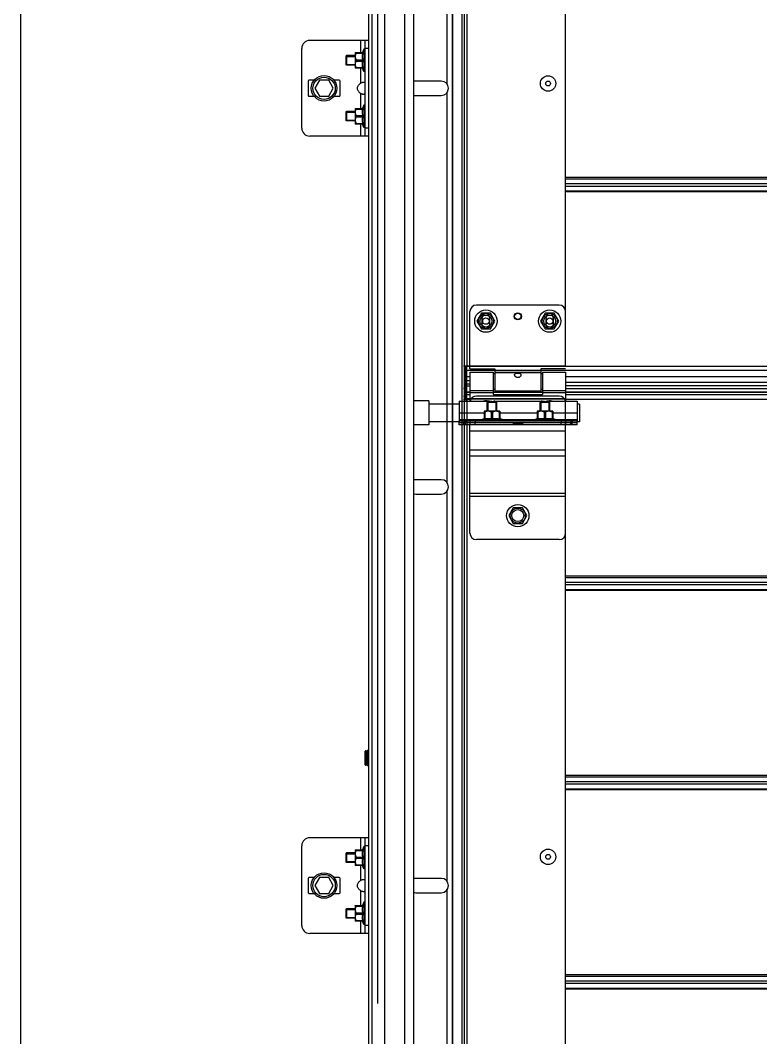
# Model space of a CAD drawing. Header units: millimetres. Extents: x 21899 to 38731, y -5425 to 3612.
# Drawn here: x 21917 to 22381, y 1123 to 1761 of the extents above; entities that cross this region are included whole.
import ezdxf

# ---------------------------------------------------------------- set-up
doc = ezdxf.new("R2010")
doc.units = ezdxf.units.MM

msp = doc.modelspace()

# ---------------------------------------------------------------- linework, layer by layer
at = {"color": 7, "linetype": 'Continuous'}
for p, q in [((21917.11, 3322), (21917.11, 1144.53)), ((22163.61, 3064.5), (22163.61, 1144.53)), ((22137.61, 3009.54), (22137.61, 1144.53)), ((22135.61, 1144.53), (22135.61, 2404.11)), ((22135.61, 1748.59), (22098.61, 1748.59)), ((22133.11, 1748.59), (22133.11, 1688.59)), ((22093.61, 1693.59), (22093.61, 1743.59)), ((22132.61, 1743.09), (22131.69, 1740.99)), ((22132.61, 1743.09), (22132.61, 1729.09)), ((22133.11, 1743.09), (22132.61, 1743.09)), ((22121.61, 1739.09), (22121.26, 1738.73)), ((22121.26, 1738.73), (22121.26, 1733.44)), ((22121.61, 1739.09), (22121.61, 1733.09)), ((22127.11, 1739.09), (22121.61, 1739.09)), ((22127.11, 1740.97), (22127.15, 1741)), ((22127.11, 1740.97), (22127.11, 1731.21)), ((22127.14, 1740.99), (22131.93, 1740.99)), ((22127.68, 1740.99), (22127.68, 1740.59)), ((22127.68, 1740.59), (22131.93, 1740.59)), ((22127.68, 1736.49), (22127.68, 1735.68)), ((22127.68, 1736.49), (22131.93, 1736.49)), ((22127.68, 1735.68), (22131.93, 1735.68)), ((22131.93, 1740.99), (22131.93, 1740.59)), ((22131.93, 1736.49), (22131.93, 1735.68)), ((22121.61, 1733.09), (22121.26, 1733.44)), ((22127.11, 1733.09), (22121.61, 1733.09)), ((22127.11, 1731.21), (22127.15, 1731.17)), ((22131.93, 1731.18), (22127.14, 1731.18)), ((22127.68, 1731.18), (22127.68, 1731.58)), ((22127.68, 1731.58), (22131.93, 1731.58)), ((22132.61, 1729.09), (22131.69, 1731.18)), ((22131.93, 1731.58), (22131.93, 1731.18)), ((22133.11, 1729.09), (22132.61, 1729.09)), ((22097.61, 1723.09), (22097.61, 1714.09)), ((22101.36, 1723.59), (22098.11, 1723.59)), ((22104.72, 1723.59), (22101.84, 1718.59)), ((22110.5, 1723.59), (22104.72, 1723.59)), ((22113.38, 1718.59), (22110.5, 1723.59)), ((22117.11, 1723.59), (22113.85, 1723.59)), ((22117.61, 1714.09), (22117.61, 1723.09)), ((22181.11, 1723.09), (22165.11, 1723.09)), ((22101.84, 1718.59), (22104.72, 1713.59)), ((22110.5, 1713.59), (22113.38, 1718.59)), ((22098.11, 1713.59), (22101.36, 1713.59)), ((22104.72, 1713.59), (22110.5, 1713.59)), ((22113.85, 1713.59), (22117.11, 1713.59)), ((22165.11, 1714.09), (22181.11, 1714.09)), ((22121.61, 1704.09), (22121.26, 1703.73)), ((22121.26, 1703.73), (22121.26, 1698.44)), ((22121.61, 1704.09), (22121.61, 1698.09)), ((22127.11, 1704.09), (22121.61, 1704.09)), ((22127.11, 1705.97), (22127.15, 1706)), ((22127.11, 1705.97), (22127.11, 1696.21)), ((22127.14, 1705.99), (22131.93, 1705.99)), ((22127.68, 1705.99), (22127.68, 1705.59)), ((22127.68, 1705.59), (22131.93, 1705.59)), ((22132.61, 1708.09), (22131.69, 1705.99)), ((22131.93, 1705.99), (22131.93, 1705.59)), ((22132.61, 1708.09), (22132.61, 1694.09)), ((22133.11, 1708.09), (22132.61, 1708.09)), ((22121.61, 1698.09), (22121.26, 1698.44)), ((22127.11, 1698.09), (22121.61, 1698.09)), ((22127.68, 1701.49), (22127.68, 1700.68)), ((22127.68, 1701.49), (22131.93, 1701.49)), ((22127.68, 1700.68), (22131.93, 1700.68)), ((22131.93, 1701.49), (22131.93, 1700.68)), ((22127.11, 1696.21), (22127.15, 1696.17)), ((22131.93, 1696.18), (22127.14, 1696.18)), ((22127.68, 1696.18), (22127.68, 1696.58)), ((22127.68, 1696.58), (22131.93, 1696.58)), ((22132.61, 1694.09), (22131.69, 1696.18)), ((22131.93, 1696.58), (22131.93, 1696.18)), ((22133.11, 1694.09), (22132.61, 1694.09)), ((22135.61, 1688.59), (22098.61, 1688.59)), ((22255.11, 1582.59), (22203.11, 1582.59)), ((22199.11, 1542.59), (22199.11, 1578.59)), ((22206.26, 1577.52), (22203.41, 1572.59)), ((22211.96, 1577.52), (22206.26, 1577.52)), ((22214.81, 1572.59), (22211.96, 1577.52)), ((22246.26, 1577.52), (22243.41, 1572.59)), ((22251.96, 1577.52), (22246.26, 1577.52)), ((22254.81, 1572.59), (22251.96, 1577.52)), ((22203.41, 1572.59), (22206.26, 1567.65)), ((22211.96, 1567.65), (22214.81, 1572.59)), ((22243.41, 1572.59), (22246.26, 1567.65)), ((22251.96, 1567.65), (22254.81, 1572.59)), ((22206.26, 1567.65), (22211.96, 1567.65)), ((22246.26, 1567.65), (22251.96, 1567.65)), ((22195.11, 1544.59), (22199.11, 1544.59)), ((22196.61, 1523.95), (22196.61, 1544.59)), ((22196.61, 1544.59), (22196.61, 1523.95)), ((22197.11, 1523.82), (22197.11, 1544.59)), ((22197.11, 1523.82), (22197.11, 1544.59)), ((22197.11, 1523.59), (22197.11, 1544.59)), ((22199.11, 1537.64), (22197.11, 1537.64)), ((22199.11, 1542.59), (22214.61, 1542.59)), ((22199.11, 1540.59), (22199.11, 1522.39)), ((22199.11, 1540.59), (22213.61, 1540.59)), ((22213.61, 1540.59), (22213.61, 1526.59)), ((22214.61, 1539.59), (22213.61, 1539.59)), ((22214.61, 1542.59), (22214.61, 1528.59)), ((22243.61, 1542.59), (22243.61, 1528.59)), ((22259.11, 1542.59), (22243.61, 1542.59)), ((22244.61, 1539.59), (22243.61, 1539.59)), ((22244.61, 1540.59), (22244.61, 1526.59)), ((22244.61, 1540.59), (22259.11, 1540.59)), ((22259.11, 1540.59), (22259.11, 1522.39)), ((22336.81, 1537.64), (22259.11, 1537.64)), ((23181.61, 1537.64), (22336.81, 1537.64)), ((22199.11, 1533.09), (22197.11, 1533.09)), ((22336.81, 1532.09), (22259.11, 1532.09)), ((23181.61, 1532.09), (22336.81, 1532.09)), ((22195.11, 1530.59), (22196.11, 1530.59)), ((22195.11, 1525.59), (22196.11, 1525.59)), ((22196.61, 1530.59), (22195.61, 1530.59)), ((22196.61, 1530.59), (22195.61, 1530.59)), ((22199.11, 1528.01), (22197.11, 1528.01)), ((22214.61, 1529.59), (22213.61, 1529.59)), ((22244.61, 1528.01), (22213.61, 1528.01)), ((22213.61, 1526.59), (22244.61, 1526.59)), ((22243.61, 1528.59), (22214.61, 1528.59)), ((22244.61, 1529.59), (22243.61, 1529.59)), ((22336.81, 1528.01), (22259.11, 1528.01)), ((23181.61, 1528.01), (22336.81, 1528.01)), ((22173.31, 1522.49), (22163.61, 1522.49)), ((22173.31, 1522.49), (22173.31, 1507.49)), ((22192.31, 1520.49), (22173.31, 1520.49)), ((22195.11, 1523.59), (22199.11, 1523.59)), ((22259.11, 1523.82), (22197.11, 1523.82)), ((22259.11, 1523.82), (22197.11, 1523.82)), ((22209.91, 1521.59), (22210.26, 1521.94)), ((22209.91, 1516.09), (22209.91, 1521.59)), ((22215.91, 1521.59), (22209.91, 1521.59)), ((22215.56, 1521.94), (22210.26, 1521.94)), ((22215.91, 1521.59), (22215.56, 1521.94)), ((22215.91, 1516.09), (22215.91, 1521.59)), ((22243.11, 1521.59), (22243.46, 1521.94)), ((22243.11, 1516.09), (22243.11, 1521.59)), ((22249.11, 1521.59), (22243.11, 1521.59)), ((22248.76, 1521.94), (22243.46, 1521.94)), ((22249.11, 1521.59), (22248.76, 1521.94)), ((22249.11, 1516.09), (22249.11, 1521.59)), ((22259.11, 1523.82), (22259.11, 1523.59)), ((22259.11, 1523.82), (22259.11, 1523.59)), ((22267.81, 1520.49), (22266.31, 1520.49)), ((22267.81, 1520.48), (22267.81, 1509.49)), ((22208.03, 1516.09), (22207.99, 1516.05)), ((22208, 1516.06), (22208, 1511.27)), ((22208.4, 1515.52), (22208, 1515.52)), ((22217.79, 1516.09), (22208.03, 1516.09)), ((22208.4, 1515.52), (22208.4, 1511.27)), ((22212.51, 1515.52), (22212.51, 1511.27)), ((22213.31, 1515.52), (22212.51, 1515.52)), ((22213.31, 1515.52), (22213.31, 1511.27)), ((22217.42, 1515.52), (22217.42, 1511.27)), ((22217.42, 1515.52), (22217.82, 1515.52)), ((22217.79, 1516.09), (22217.83, 1516.05)), ((22217.82, 1516.06), (22217.82, 1511.27)), ((22241.23, 1516.09), (22241.19, 1516.05)), ((22241.2, 1516.06), (22241.2, 1511.27)), ((22241.6, 1515.52), (22241.2, 1515.52)), ((22250.99, 1516.09), (22241.23, 1516.09)), ((22241.6, 1515.52), (22241.6, 1511.27)), ((22245.71, 1515.52), (22245.71, 1511.27)), ((22246.51, 1515.52), (22245.71, 1515.52)), ((22246.51, 1515.52), (22246.51, 1511.27)), ((22250.62, 1515.52), (22250.62, 1511.27)), ((22250.62, 1515.52), (22251.02, 1515.52)), ((22250.99, 1516.09), (22251.03, 1516.05)), ((22251.02, 1516.06), (22251.02, 1511.27)), ((22173.31, 1507.49), (22163.61, 1507.49)), ((22192.31, 1509.49), (22173.31, 1509.49)), ((22192.31, 1507.59), (22192.31, 1510.09)), ((22266.31, 1508.89), (22192.31, 1508.89)), ((22226.26, 1508.79), (22192.31, 1508.79)), ((22199.31, 1508.89), (22199.31, 1510.09)), ((22199.31, 1507.59), (22199.31, 1508.79)), ((22205.91, 1510.59), (22208, 1511.51)), ((22205.91, 1510.09), (22205.91, 1510.59)), ((22219.91, 1510.59), (22205.91, 1510.59)), ((22208.4, 1511.27), (22208, 1511.27)), ((22209.91, 1508.79), (22209.91, 1508.89)), ((22213.31, 1511.27), (22212.51, 1511.27)), ((22215.91, 1508.79), (22215.91, 1508.89)), ((22217.82, 1511.27), (22217.42, 1511.27)), ((22219.91, 1510.59), (22217.82, 1511.51)), ((22219.91, 1510.09), (22219.91, 1510.59)), ((22226.26, 1508.79), (22226.26, 1508.89)), ((22232.36, 1507.59), (22232.36, 1508.89)), ((22266.31, 1508.79), (22232.36, 1508.79)), ((22239.11, 1510.59), (22241.2, 1511.51)), ((22239.11, 1510.09), (22239.11, 1510.59)), ((22253.11, 1510.59), (22239.11, 1510.59)), ((22241.6, 1511.27), (22241.2, 1511.27)), ((22243.11, 1508.79), (22243.11, 1508.89)), ((22246.51, 1511.27), (22245.71, 1511.27)), ((22249.11, 1508.79), (22249.11, 1508.89)), ((22251.02, 1511.27), (22250.62, 1511.27)), ((22253.11, 1510.59), (22251.02, 1511.51)), ((22253.11, 1510.09), (22253.11, 1510.59)), ((22259.31, 1510.09), (22259.31, 1508.89)), ((22259.31, 1507.59), (22259.31, 1508.79)), ((22266.31, 1507.59), (22266.31, 1510.09)), ((22267.81, 1509.49), (22266.31, 1509.49)), ((22181.11, 1473.09), (22165.11, 1473.09)), ((22165.11, 1464.09), (22181.11, 1464.09)), ((22226.26, 1455.52), (22223.41, 1450.59)), ((22231.96, 1455.52), (22226.26, 1455.52)), ((22234.81, 1450.59), (22231.96, 1455.52)), ((22223.41, 1450.59), (22226.26, 1445.65)), ((22231.96, 1445.65), (22234.81, 1450.59)), ((22226.26, 1445.65), (22231.96, 1445.65)), ((22133.41, 1294.29), (22133.41, 1302.85)), ((22134.43, 1302.97), (22133.63, 1303.05)), ((22135.29, 1303.57), (22134.57, 1303.02)), ((22134.43, 1294.16), (22133.63, 1294.09)), ((22135.29, 1293.57), (22134.57, 1294.12)), ((22135.61, 1248.59), (22098.61, 1248.59)), ((22133.11, 1248.59), (22133.11, 1188.59)), ((22093.61, 1193.59), (22093.61, 1243.59)), ((22121.61, 1239.09), (22121.26, 1238.73)), ((22121.26, 1238.73), (22121.26, 1233.44)), ((22121.61, 1239.09), (22121.61, 1233.09)), ((22127.11, 1239.09), (22121.61, 1239.09)), ((22127.11, 1240.97), (22127.15, 1241)), ((22127.11, 1240.97), (22127.11, 1231.21)), ((22127.14, 1240.99), (22131.93, 1240.99)), ((22127.68, 1240.99), (22127.68, 1240.59)), ((22127.68, 1240.59), (22131.93, 1240.59)), ((22132.61, 1243.09), (22131.69, 1240.99)), ((22131.93, 1240.99), (22131.93, 1240.59)), ((22132.61, 1243.09), (22132.61, 1229.09)), ((22133.11, 1243.09), (22132.61, 1243.09)), ((22121.61, 1233.09), (22121.26, 1233.44)), ((22127.11, 1233.09), (22121.61, 1233.09)), ((22127.68, 1236.49), (22127.68, 1235.68)), ((22127.68, 1236.49), (22131.93, 1236.49)), ((22127.68, 1235.68), (22131.93, 1235.68)), ((22127.68, 1231.18), (22127.68, 1231.58)), ((22127.68, 1231.58), (22131.93, 1231.58)), ((22131.93, 1236.49), (22131.93, 1235.68)), ((22131.93, 1231.58), (22131.93, 1231.18)), ((22127.11, 1231.21), (22127.15, 1231.17)), ((22131.93, 1231.18), (22127.14, 1231.18)), ((22132.61, 1229.09), (22131.69, 1231.18)), ((22133.11, 1229.09), (22132.61, 1229.09)), ((22097.61, 1223.09), (22097.61, 1214.09)), ((22101.36, 1223.59), (22098.11, 1223.59)), ((22104.72, 1223.59), (22101.84, 1218.59)), ((22101.84, 1218.59), (22104.72, 1213.59)), ((22110.5, 1223.59), (22104.72, 1223.59)), ((22113.38, 1218.59), (22110.5, 1223.59)), ((22110.5, 1213.59), (22113.38, 1218.59)), ((22117.11, 1223.59), (22113.85, 1223.59)), ((22117.61, 1214.09), (22117.61, 1223.09)), ((22181.11, 1223.09), (22165.11, 1223.09)), ((22098.11, 1213.59), (22101.36, 1213.59)), ((22104.72, 1213.59), (22110.5, 1213.59)), ((22113.85, 1213.59), (22117.11, 1213.59)), ((22165.11, 1214.09), (22181.11, 1214.09)), ((22127.11, 1205.97), (22127.15, 1206)), ((22127.11, 1205.97), (22127.11, 1196.21)), ((22127.14, 1205.99), (22131.93, 1205.99)), ((22127.68, 1205.99), (22127.68, 1205.59)), ((22132.61, 1208.09), (22131.69, 1205.99)), ((22131.93, 1205.99), (22131.93, 1205.59)), ((22132.61, 1208.09), (22132.61, 1194.09)), ((22133.11, 1208.09), (22132.61, 1208.09)), ((22121.61, 1204.09), (22121.26, 1203.73)), ((22121.26, 1203.73), (22121.26, 1198.44)), ((22121.61, 1204.09), (22121.61, 1198.09)), ((22127.11, 1204.09), (22121.61, 1204.09)), ((22127.68, 1205.59), (22131.93, 1205.59)), ((22127.68, 1201.49), (22127.68, 1200.68)), ((22127.68, 1201.49), (22131.93, 1201.49)), ((22127.68, 1200.68), (22131.93, 1200.68)), ((22131.93, 1201.49), (22131.93, 1200.68)), ((22121.61, 1198.09), (22121.26, 1198.44)), ((22127.11, 1198.09), (22121.61, 1198.09)), ((22127.11, 1196.21), (22127.15, 1196.17)), ((22131.93, 1196.18), (22127.14, 1196.18)), ((22127.68, 1196.18), (22127.68, 1196.58)), ((22127.68, 1196.58), (22131.93, 1196.58)), ((22132.61, 1194.09), (22131.69, 1196.18)), ((22131.93, 1196.58), (22131.93, 1196.18)), ((22133.11, 1194.09), (22132.61, 1194.09)), ((22135.61, 1188.59), (22098.61, 1188.59)), ((21917.11, 1144.53), (21917.11, 264.59)), ((22135.61, 264.59), (22135.61, 1144.53)), ((22137.61, 1144.53), (22137.61, 264.59)), ((22163.61, 1144.53), (22163.61, 374.52))]:
    msp.add_line(p, q, dxfattribs=at)
at = {"color": 9, "linetype": 'Continuous'}
for p, q in [((22188.05, 3064.5), (22188.05, 1144.53)), ((22188.2, 3064.5), (22188.2, 1144.53)), ((22193.94, 3064.5), (22193.94, 1144.53)), ((22145.48, 3055.17), (22145.48, 1144.53)), ((22157.96, 3055.17), (22157.96, 1144.53)), ((22141.12, 3011.61), (22141.12, 1144.53)), ((22197.11, 2023.59), (22197.11, 1544.59)), ((22184.61, 1965.76), (22184.61, 1721.41)), ((22130.61, 1740.99), (22130.61, 1748.59)), ((22135.61, 1743.59), (22133.11, 1743.59)), ((22130.61, 1721.88), (22130.61, 1731.18)), ((22130.61, 1705.99), (22130.61, 1715.29)), ((22184.61, 1715.76), (22184.61, 1471.41)), ((22130.61, 1688.59), (22130.61, 1696.18)), ((22135.61, 1693.59), (22133.11, 1693.59)), ((22336.81, 1662.61), (22259.11, 1662.61)), ((22259.11, 1661.83), (22336.81, 1661.83)), ((22259.11, 1658.86), (22336.81, 1658.86)), ((23181.61, 1662.61), (22336.81, 1662.61)), ((22336.81, 1661.83), (23181.61, 1661.83)), ((22336.81, 1658.86), (23181.61, 1658.86)), ((22259.11, 1657.31), (22336.81, 1657.31)), ((22259.11, 1654.34), (22336.81, 1654.34)), ((22336.81, 1653.56), (22259.11, 1653.56)), ((22336.81, 1657.31), (23181.61, 1657.31)), ((22336.81, 1654.34), (23181.61, 1654.34)), ((23181.61, 1653.56), (22336.81, 1653.56)), ((22336.81, 1544.01), (22197.11, 1544.01)), ((22199.11, 1544.01), (22197.11, 1544.01)), ((23181.61, 1544.01), (22336.81, 1544.01)), ((22196.61, 1537.59), (22196.61, 1522.39)), ((22336.81, 1541.58), (22197.11, 1541.58)), ((22214.61, 1541.58), (22197.11, 1541.58)), ((22199.11, 1537.73), (22197.11, 1537.73)), ((22243.61, 1541.43), (22214.61, 1541.43)), ((22243.61, 1540.21), (22214.61, 1540.21)), ((22336.81, 1537.73), (22259.11, 1537.73)), ((23192.4, 1541.58), (22336.81, 1541.58)), ((23181.61, 1537.73), (22336.81, 1537.73)), ((22199.11, 1535.09), (22197.11, 1535.09)), ((22197.11, 1531.9), (22199.11, 1531.9)), ((22336.81, 1534.09), (22259.11, 1534.09)), ((23181.61, 1534.09), (22336.81, 1534.09)), ((22197.11, 1527.97), (22199.11, 1527.97)), ((22197.11, 1526.59), (22199.11, 1526.59)), ((22199.11, 1528.96), (22213.61, 1528.96)), ((22199.11, 1527.75), (22213.61, 1527.75)), ((22213.61, 1527.97), (22244.61, 1527.97)), ((22213.61, 1526.59), (22244.61, 1526.59)), ((22244.61, 1528.96), (22259.11, 1528.96)), ((22244.61, 1527.75), (22259.11, 1527.75)), ((22259.11, 1530.3), (22336.81, 1530.3)), ((22259.11, 1527.97), (22336.81, 1527.97)), ((22259.11, 1526.59), (22336.81, 1526.59)), ((22336.81, 1530.3), (23181.61, 1530.3)), ((22336.81, 1527.97), (23181.61, 1527.97)), ((22336.81, 1526.59), (23181.61, 1526.59)), ((22197.11, 1523.68), (22199.11, 1523.68)), ((22197.11, 1523.59), (22197.11, 1441.84)), ((22259.11, 1523.68), (22336.81, 1523.68)), ((22336.81, 1523.68), (23181.61, 1523.68)), ((22192.31, 1514.99), (22208, 1514.99)), ((22217.82, 1514.99), (22241.2, 1514.99)), ((22251.02, 1514.99), (22266.31, 1514.99)), ((22192.31, 1510.89), (22206.59, 1510.89)), ((22195.31, 1510.09), (22195.31, 1508.89)), ((22195.31, 1507.59), (22195.31, 1508.79)), ((22196.31, 1510.09), (22196.31, 1508.89)), ((22196.31, 1507.59), (22196.31, 1508.79)), ((22202.31, 1510.09), (22202.31, 1508.89)), ((22202.31, 1507.59), (22202.31, 1508.79)), ((22219.23, 1510.89), (22239.79, 1510.89)), ((22231.96, 1508.36), (22226.26, 1508.36)), ((22252.43, 1510.89), (22266.31, 1510.89)), ((22256.31, 1510.09), (22256.31, 1508.89)), ((22256.31, 1507.59), (22256.31, 1508.79)), ((22262.31, 1510.09), (22262.31, 1508.89)), ((22262.31, 1507.59), (22262.31, 1508.79)), ((22263.31, 1510.09), (22263.31, 1508.89)), ((22263.31, 1507.59), (22263.31, 1508.79)), ((22259.11, 1503.59), (22199.11, 1503.59)), ((22259.11, 1491.59), (22199.11, 1491.59)), ((22259.11, 1487.84), (22199.11, 1487.84)), ((22184.61, 1465.76), (22184.61, 1221.41)), ((22259.11, 1464.46), (22199.11, 1464.46)), ((22259.11, 1462.59), (22199.11, 1462.59)), ((22197.11, 1441.84), (22197.11, 919.59)), ((22336.81, 1412.61), (22259.11, 1412.61)), ((22259.11, 1411.83), (22336.81, 1411.83)), ((23181.61, 1412.61), (22336.81, 1412.61)), ((22336.81, 1411.83), (23181.61, 1411.83)), ((22259.11, 1408.86), (22336.81, 1408.86)), ((22259.11, 1407.31), (22336.81, 1407.31)), ((22259.11, 1404.34), (22336.81, 1404.34)), ((22336.81, 1408.86), (23181.61, 1408.86)), ((22336.81, 1407.31), (23181.61, 1407.31)), ((22336.81, 1404.34), (23181.61, 1404.34)), ((22336.81, 1403.56), (22259.11, 1403.56)), ((23181.61, 1403.56), (22336.81, 1403.56)), ((22133.63, 1303.05), (22133.63, 1294.09)), ((22134.43, 1294.16), (22134.43, 1302.97)), ((22134.57, 1294.12), (22134.57, 1303.02)), ((22135.29, 1303.57), (22135.29, 1293.57)), ((23181.61, 1287.61), (22259.11, 1287.61)), ((22259.11, 1286.83), (23181.61, 1286.83)), ((22259.11, 1283.86), (23181.61, 1283.86)), ((22259.11, 1282.31), (23181.61, 1282.31)), ((22259.11, 1279.34), (23181.61, 1279.34)), ((23181.61, 1278.56), (22259.11, 1278.56)), ((22130.61, 1240.99), (22130.61, 1248.59)), ((22135.61, 1243.59), (22133.11, 1243.59)), ((22130.61, 1221.88), (22130.61, 1231.18)), ((22130.61, 1205.99), (22130.61, 1215.29)), ((22184.61, 1215.76), (22184.61, 1144.53)), ((22130.61, 1188.59), (22130.61, 1196.18)), ((22135.61, 1193.59), (22133.11, 1193.59)), ((22336.81, 1162.61), (22259.11, 1162.61)), ((22259.11, 1161.83), (22336.81, 1161.83)), ((23181.61, 1162.61), (22336.81, 1162.61)), ((22336.81, 1161.83), (23181.61, 1161.83)), ((22259.11, 1158.86), (22336.81, 1158.86)), ((22259.11, 1157.31), (22336.81, 1157.31)), ((22336.81, 1158.86), (23181.61, 1158.86)), ((22336.81, 1157.31), (23181.61, 1157.31)), ((22259.11, 1154.34), (22336.81, 1154.34)), ((22336.81, 1153.56), (22259.11, 1153.56)), ((22336.81, 1154.34), (23181.61, 1154.34)), ((23181.61, 1153.56), (22336.81, 1153.56)), ((22145.48, 1144.53), (22145.48, 374.52)), ((22157.96, 1144.53), (22157.96, 374.52)), ((22184.61, 1144.53), (22184.61, 374.52)), ((22188.05, 1144.53), (22188.05, 374.52)), ((22188.2, 1144.53), (22188.2, 374.52)), ((22193.94, 1144.53), (22193.94, 374.52))]:
    msp.add_line(p, q, dxfattribs=at)
at = {"color": 3, "linetype": 'Continuous'}
for p, q in [((22195.61, 1441.84), (22195.61, 2815.83)), ((22259.11, 1544.59), (22259.11, 2023.59)), ((22206.86, 1570.34), (22206.86, 1574.84)), ((22206.86, 1570.34), (22206.86, 1574.84)), ((22211.36, 1574.84), (22211.36, 1570.34)), ((22211.36, 1574.84), (22211.36, 1570.34)), ((22246.86, 1570.34), (22246.86, 1574.84)), ((22246.86, 1570.34), (22246.86, 1574.84)), ((22251.36, 1574.84), (22251.36, 1570.34)), ((22251.36, 1574.84), (22251.36, 1570.34)), ((22195.61, 1544.59), (22259.11, 1544.59)), ((22195.61, 1544.59), (22259.11, 1544.59)), ((22196.11, 1544.59), (22196.11, 1523.59)), ((22197.11, 1537.59), (22196.11, 1537.59)), ((22255.11, 1525.59), (22203.11, 1525.59)), ((22192.31, 1522.39), (22192.31, 1510.09)), ((22192.31, 1522.39), (22210.81, 1522.39)), ((22259.11, 1523.59), (22197.11, 1523.59)), ((22259.11, 1523.59), (22197.11, 1523.59)), ((22214.81, 1522.39), (22243.81, 1522.39)), ((22247.81, 1522.39), (22266.31, 1522.39)), ((22259.11, 1441.84), (22259.11, 1523.59)), ((22266.31, 1522.39), (22266.31, 1510.09)), ((22266.31, 1510.09), (22192.31, 1510.09)), ((22199.01, 1507.59), (22192.31, 1507.59)), ((22199.11, 1439.59), (22199.11, 1507.59)), ((22266.31, 1507.59), (22199.11, 1507.59)), ((22226.26, 1508.79), (22226.26, 1507.59)), ((22231.96, 1508.79), (22226.26, 1508.79)), ((22231.96, 1508.79), (22231.96, 1507.59)), ((22259.11, 1439.59), (22259.11, 1507.59)), ((22195.61, 544.44), (22195.61, 1441.84)), ((22255.11, 1435.59), (22203.11, 1435.59)), ((22259.11, 919.59), (22259.11, 1441.84))]:
    msp.add_line(p, q, dxfattribs=at)
at = {"color": 2, "linetype": 'Continuous'}
for p, q in [((22121.26, 1738.59), (22127.11, 1738.59)), ((22121.26, 1733.59), (22127.11, 1733.59)), ((22121.26, 1703.59), (22127.11, 1703.59)), ((22121.26, 1698.59), (22127.11, 1698.59)), ((22210.41, 1521.94), (22210.41, 1516.09)), ((22215.41, 1521.94), (22215.41, 1516.09)), ((22243.61, 1521.94), (22243.61, 1516.09)), ((22248.61, 1521.94), (22248.61, 1516.09)), ((22210.41, 1508.89), (22210.41, 1508.79)), ((22215.41, 1508.89), (22215.41, 1508.79)), ((22243.61, 1508.89), (22243.61, 1508.79)), ((22248.61, 1508.89), (22248.61, 1508.79)), ((22121.26, 1238.59), (22127.11, 1238.59)), ((22121.26, 1233.59), (22127.11, 1233.59)), ((22121.26, 1203.59), (22127.11, 1203.59)), ((22121.26, 1198.59), (22127.11, 1198.59))]:
    msp.add_line(p, q, dxfattribs=at)
at = {"color": 7, "linetype": 'Continuous'}
for centre, radius in [((22107.61, 1718.59), 8), ((22107.61, 1718.59), 7), ((22248.11, 1721.59), 4.85), ((22248.11, 1721.59), 1.5), ((22209.11, 1572.59), 7), ((22209.11, 1572.59), 3.75), ((22229.11, 1575.59), 2), ((22249.11, 1572.59), 7), ((22249.11, 1572.59), 3.75), ((22209.11, 1572.59), 2), ((22209.11, 1572.59), 2), ((22249.11, 1572.59), 2), ((22249.11, 1572.59), 2), ((22229.11, 1450.59), 7), ((22229.11, 1450.59), 3.75), ((22248.11, 1236.59), 4.85), ((22248.11, 1236.59), 1.5), ((22107.61, 1218.59), 8), ((22107.61, 1218.59), 7)]:
    msp.add_circle(centre, radius, dxfattribs=at)
at = {"color": 9, "linetype": 'Continuous'}
for centre in [(22209.11, 1572.59), (22249.11, 1572.59), (22229.11, 1450.59)]:
    msp.add_circle(centre, 4.7, dxfattribs=at)
at = {"color": 3, "linetype": 'Continuous'}
msp.add_circle((22229.11, 1575.59), 2.25, dxfattribs=at)
at = {"color": 7, "linetype": 'Continuous'}
for centre, radius, start, end in [((22098.61, 1743.59), 5, 90, 180), ((22098.11, 1723.09), 0.5, 90, 180), ((22117.11, 1723.09), 0.5, 0, 90), ((22165.11, 1718.59), 4.5, 90, 109.55064), ((22181.11, 1718.59), 4.5, 270, 90), ((22098.11, 1714.09), 0.5, 180, 270), ((22117.11, 1714.09), 0.5, 270, 0), ((22165.11, 1718.59), 4.5, 250.44936, 270), ((22098.61, 1693.59), 5, 180, 270), ((22203.11, 1578.59), 4, 90, 180), ((22255.11, 1578.59), 4, 0, 90), ((22209.11, 1515.59), 7, 75.96314, 102.99483), ((22249.11, 1515.59), 7, 77.00517, 109.37316), ((22165.11, 1468.59), 4.5, 90, 109.55064), ((22181.11, 1468.59), 4.5, 270, 90), ((22165.11, 1468.59), 4.5, 250.44936, 270), ((22133.61, 1302.85), 0.2, 84.80557, 180), ((22134.45, 1303.17), 0.2, 264.80557, 307.69424), ((22135.41, 1303.41), 0.2, 0, 127.69424), ((22133.61, 1294.29), 0.2, 180, 275.19443), ((22134.45, 1293.96), 0.2, 52.30576, 95.19443), ((22135.41, 1293.72), 0.2, 232.30576, 0), ((22098.61, 1243.59), 5, 90, 180), ((22098.11, 1223.09), 0.5, 90, 180), ((22117.11, 1223.09), 0.5, 0, 90), ((22165.11, 1218.59), 4.5, 90, 109.55064), ((22181.11, 1218.59), 4.5, 270, 90), ((22098.11, 1214.09), 0.5, 180, 270), ((22117.11, 1214.09), 0.5, 270, 0), ((22165.11, 1218.59), 4.5, 250.44936, 270), ((22098.61, 1193.59), 5, 180, 270)]:
    msp.add_arc(centre, radius, start, end, dxfattribs=at)
at = {"color": 3, "linetype": 'Continuous'}
for centre, radius, start, end in [((22209.11, 1574.84), 2.25, 0, 180), ((22209.11, 1574.84), 2.25, 0, 180), ((22249.11, 1574.84), 2.25, 0, 180), ((22249.11, 1574.84), 2.25, 0, 180), ((22209.11, 1570.34), 2.25, 180, 0), ((22209.11, 1570.34), 2.25, 180, 0), ((22249.11, 1570.34), 2.25, 180, 0), ((22249.11, 1570.34), 2.25, 180, 0), ((22203.11, 1521.59), 4, 90, 168.44976), ((22255.11, 1521.59), 4, 11.55024, 90), ((22203.11, 1439.59), 4, 180, 270), ((22255.11, 1439.59), 4, 270, 0)]:
    msp.add_arc(centre, radius, start, end, dxfattribs=at)
at = {"color": 7, "linetype": 'Continuous'}
for points, start_tangent, end_tangent in [([(22127.68, 1740.59), (22127.46, 1740.11), (22127.3, 1739.65), (22127.2, 1739.2), (22127.15, 1738.76), (22127.15, 1738.32), (22127.2, 1737.88), (22127.3, 1737.43), (22127.46, 1736.97), (22127.68, 1736.49)], (-0.44845, -0.893808), (0.44845, -0.893808)), ([(22127.68, 1735.68), (22127.46, 1735.2), (22127.3, 1734.74), (22127.2, 1734.29), (22127.15, 1733.85), (22127.15, 1733.41), (22127.2, 1732.97), (22127.3, 1732.52), (22127.46, 1732.06), (22127.68, 1731.58)], (-0.44845, -0.893808), (0.44845, -0.893808)), ([(22131.93, 1736.49), (22131.83, 1737.01), (22131.75, 1737.52), (22131.71, 1738.03), (22131.69, 1738.54), (22131.71, 1739.05), (22131.75, 1739.56), (22131.83, 1740.07), (22131.93, 1740.59)], (-0.215516, 0.9765), (0.215516, 0.9765)), ([(22131.93, 1731.58), (22131.83, 1732.1), (22131.75, 1732.61), (22131.71, 1733.12), (22131.69, 1733.63), (22131.71, 1734.14), (22131.75, 1734.65), (22131.83, 1735.16), (22131.93, 1735.68)], (-0.215516, 0.9765), (0.215516, 0.9765)), ([(22130.61, 1715.29), (22129.77, 1715.96), (22129.17, 1716.69), (22128.78, 1717.44), (22128.6, 1718.2), (22128.6, 1718.97), (22128.78, 1719.73), (22129.17, 1720.48), (22129.77, 1721.21), (22130.61, 1721.88)], (-0.836124, 0.548541), (0.836124, 0.548541)), ([(22130.61, 1721.88), (22131.08, 1722.14), (22131.54, 1722.31), (22131.98, 1722.4), (22132.38, 1722.44), (22132.7, 1722.4), (22132.93, 1722.31), (22133.07, 1722.14)], (0.836124, 0.548541), (0.404914, -0.914355)), ([(22133.07, 1715.03), (22132.93, 1714.86), (22132.7, 1714.77), (22132.38, 1714.73), (22131.98, 1714.77), (22131.54, 1714.86), (22131.08, 1715.03), (22130.61, 1715.29)], (-0.404896, -0.914363), (-0.836124, 0.548541)), ([(22133.11, 1715.29), (22133.07, 1715.03)], (0, -1), (-0.404896, -0.914363)), ([(22127.68, 1705.59), (22127.46, 1705.11), (22127.3, 1704.65), (22127.2, 1704.2), (22127.15, 1703.76), (22127.15, 1703.32), (22127.2, 1702.88), (22127.3, 1702.43), (22127.46, 1701.97), (22127.68, 1701.49)], (-0.44845, -0.893808), (0.44845, -0.893808)), ([(22131.93, 1701.49), (22131.83, 1702.01), (22131.75, 1702.52), (22131.71, 1703.03), (22131.69, 1703.54), (22131.71, 1704.05), (22131.75, 1704.56), (22131.83, 1705.07), (22131.93, 1705.59)], (-0.215516, 0.9765), (0.215516, 0.9765)), ([(22127.68, 1700.68), (22127.46, 1700.2), (22127.3, 1699.74), (22127.2, 1699.29), (22127.15, 1698.85), (22127.15, 1698.41), (22127.2, 1697.97), (22127.3, 1697.52), (22127.46, 1697.06), (22127.68, 1696.58)], (-0.44845, -0.893808), (0.44845, -0.893808)), ([(22131.93, 1696.58), (22131.83, 1697.1), (22131.75, 1697.61), (22131.71, 1698.12), (22131.69, 1698.63), (22131.71, 1699.14), (22131.75, 1699.65), (22131.83, 1700.16), (22131.93, 1700.68)], (-0.215516, 0.9765), (0.215516, 0.9765)), ([(22197.11, 1537.87), (22196.86, 1537.89), (22196.68, 1537.96), (22196.61, 1538.06)], (-1, 0), (0, 1)), ([(22197.11, 1537.87), (22196.86, 1537.89), (22196.68, 1537.96), (22196.61, 1538.06)], (-1, 0), (0, 1)), ([(22227.11, 1538.83), (22227.17, 1539.17), (22227.36, 1539.46), (22227.66, 1539.69), (22228.01, 1539.84), (22228.37, 1539.93), (22228.76, 1539.99), (22229.17, 1540), (22229.58, 1539.97), (22229.97, 1539.91), (22230.32, 1539.8), (22230.63, 1539.65), (22230.87, 1539.44), (22231.04, 1539.17), (22231.11, 1538.83)], (0, 1), (0, -1)), ([(22227.2, 1538.38), (22227.17, 1538.47), (22227.11, 1538.83)], (-0.374906, 0.927063), (0, 1)), ([(22231.01, 1538.37), (22230.88, 1538.12), (22230.61, 1537.78), (22230.26, 1537.51), (22229.9, 1537.32), (22229.5, 1537.21), (22229.07, 1537.17), (22228.65, 1537.22), (22228.24, 1537.36), (22227.89, 1537.56), (22227.58, 1537.82), (22227.33, 1538.13), (22227.2, 1538.38)], (-0.381296, -0.924453), (-0.374906, 0.927063)), ([(22231.11, 1538.83), (22231.05, 1538.48), (22231.01, 1538.37)], (0, -1), (-0.381296, -0.924453)), ([(22196.61, 1523.95), (22196.68, 1523.89), (22196.86, 1523.84), (22197.11, 1523.82)], (0, -1), (1, 0)), ([(22196.61, 1523.95), (22196.68, 1523.89), (22196.86, 1523.84), (22197.11, 1523.82)], (0, -1), (1, 0)), ([(22212.51, 1515.52), (22212.02, 1515.73), (22211.56, 1515.89), (22211.12, 1516), (22210.68, 1516.05), (22210.24, 1516.05), (22209.79, 1516), (22209.35, 1515.89), (22208.89, 1515.73), (22208.4, 1515.52)], (-0.893808, 0.44845), (-0.893808, -0.44845)), ([(22217.42, 1515.52), (22216.93, 1515.73), (22216.47, 1515.89), (22216.02, 1516), (22215.58, 1516.05), (22215.14, 1516.05), (22214.7, 1516), (22214.26, 1515.89), (22213.8, 1515.73), (22213.31, 1515.52)], (-0.893808, 0.44845), (-0.893808, -0.44845)), ([(22245.71, 1515.52), (22245.22, 1515.73), (22244.76, 1515.89), (22244.32, 1516), (22243.88, 1516.05), (22243.44, 1516.05), (22242.99, 1516), (22242.55, 1515.89), (22242.09, 1515.73), (22241.6, 1515.52)], (-0.893808, 0.44845), (-0.893808, -0.44845)), ([(22250.62, 1515.52), (22250.13, 1515.73), (22249.67, 1515.89), (22249.22, 1516), (22248.78, 1516.05), (22248.34, 1516.05), (22247.9, 1516), (22247.46, 1515.89), (22247, 1515.73), (22246.51, 1515.52)], (-0.893808, 0.44845), (-0.893808, -0.44845)), ([(22208.4, 1511.27), (22208.92, 1511.37), (22209.44, 1511.44), (22209.95, 1511.49), (22210.46, 1511.51), (22210.97, 1511.49), (22211.48, 1511.44), (22211.99, 1511.37), (22212.51, 1511.27)], (0.9765, 0.215516), (0.9765, -0.215516)), ([(22213.31, 1511.27), (22213.83, 1511.37), (22214.34, 1511.44), (22214.85, 1511.49), (22215.36, 1511.51), (22215.87, 1511.49), (22216.38, 1511.44), (22216.9, 1511.37), (22217.42, 1511.27)], (0.9765, 0.215516), (0.9765, -0.215516)), ([(22241.6, 1511.27), (22242.12, 1511.37), (22242.64, 1511.44), (22243.15, 1511.49), (22243.66, 1511.51), (22244.17, 1511.49), (22244.68, 1511.44), (22245.19, 1511.37), (22245.71, 1511.27)], (0.9765, 0.215516), (0.9765, -0.215516)), ([(22246.51, 1511.27), (22247.03, 1511.37), (22247.54, 1511.44), (22248.05, 1511.49), (22248.56, 1511.51), (22249.07, 1511.49), (22249.58, 1511.44), (22250.1, 1511.37), (22250.62, 1511.27)], (0.9765, 0.215516), (0.9765, -0.215516)), ([(22127.68, 1240.59), (22127.46, 1240.11), (22127.3, 1239.65), (22127.2, 1239.2), (22127.15, 1238.76), (22127.15, 1238.32), (22127.2, 1237.88), (22127.3, 1237.43), (22127.46, 1236.97), (22127.68, 1236.49)], (-0.44845, -0.893808), (0.44845, -0.893808)), ([(22131.93, 1236.49), (22131.83, 1237.01), (22131.75, 1237.52), (22131.71, 1238.03), (22131.69, 1238.54), (22131.71, 1239.05), (22131.75, 1239.56), (22131.83, 1240.07), (22131.93, 1240.59)], (-0.215516, 0.9765), (0.215516, 0.9765)), ([(22127.68, 1235.68), (22127.46, 1235.2), (22127.3, 1234.74), (22127.2, 1234.29), (22127.15, 1233.85), (22127.15, 1233.41), (22127.2, 1232.97), (22127.3, 1232.52), (22127.46, 1232.06), (22127.68, 1231.58)], (-0.44845, -0.893808), (0.44845, -0.893808)), ([(22131.93, 1231.58), (22131.83, 1232.1), (22131.75, 1232.61), (22131.71, 1233.12), (22131.69, 1233.63), (22131.71, 1234.14), (22131.75, 1234.65), (22131.83, 1235.16), (22131.93, 1235.68)], (-0.215516, 0.9765), (0.215516, 0.9765)), ([(22130.61, 1215.29), (22129.77, 1215.96), (22129.17, 1216.69), (22128.78, 1217.44), (22128.6, 1218.2), (22128.6, 1218.97), (22128.78, 1219.73), (22129.17, 1220.48), (22129.77, 1221.21), (22130.61, 1221.88)], (-0.836124, 0.548541), (0.836124, 0.548541)), ([(22130.61, 1221.88), (22131.08, 1222.14), (22131.54, 1222.31), (22131.98, 1222.4), (22132.38, 1222.44), (22132.7, 1222.4), (22132.93, 1222.31), (22133.07, 1222.14)], (0.836124, 0.548541), (0.404914, -0.914355)), ([(22133.07, 1215.03), (22132.93, 1214.86), (22132.7, 1214.77), (22132.38, 1214.73), (22131.98, 1214.77), (22131.54, 1214.86), (22131.08, 1215.03), (22130.61, 1215.29)], (-0.404896, -0.914363), (-0.836124, 0.548541)), ([(22133.11, 1215.29), (22133.07, 1215.03)], (0, -1), (-0.404896, -0.914363)), ([(22127.68, 1205.59), (22127.46, 1205.11), (22127.3, 1204.65), (22127.2, 1204.2), (22127.15, 1203.76), (22127.15, 1203.32), (22127.2, 1202.88), (22127.3, 1202.43), (22127.46, 1201.97), (22127.68, 1201.49)], (-0.44845, -0.893808), (0.44845, -0.893808)), ([(22127.68, 1200.68), (22127.46, 1200.2), (22127.3, 1199.74), (22127.2, 1199.29), (22127.15, 1198.85), (22127.15, 1198.41), (22127.2, 1197.97), (22127.3, 1197.52), (22127.46, 1197.06), (22127.68, 1196.58)], (-0.44845, -0.893808), (0.44845, -0.893808)), ([(22131.93, 1201.49), (22131.83, 1202.01), (22131.75, 1202.52), (22131.71, 1203.03), (22131.69, 1203.54), (22131.71, 1204.05), (22131.75, 1204.56), (22131.83, 1205.07), (22131.93, 1205.59)], (-0.215516, 0.9765), (0.215516, 0.9765)), ([(22131.93, 1196.58), (22131.83, 1197.1), (22131.75, 1197.61), (22131.71, 1198.12), (22131.69, 1198.63), (22131.71, 1199.14), (22131.75, 1199.65), (22131.83, 1200.16), (22131.93, 1200.68)], (-0.215516, 0.9765), (0.215516, 0.9765))]:
    msp.add_spline(points, degree=3, dxfattribs=dict(at, start_tangent=start_tangent, end_tangent=end_tangent))
at = {"color": 3, "linetype": 'Continuous'}
for points, start_tangent, end_tangent in [([(22196.54, 1523.61), (22196.06, 1523.68), (22195.73, 1523.8), (22195.61, 1523.95)], (-0.99525, 0.097347), (0, 1)), ([(22196.54, 1523.61), (22196.06, 1523.68), (22195.73, 1523.8), (22195.61, 1523.95)], (-0.99525, 0.097347), (0, 1)), ([(22196.61, 1523.6), (22196.54, 1523.61)], (-0.996579, 0.082649), (-0.99525, 0.097347)), ([(22196.61, 1523.6), (22196.54, 1523.61)], (-0.996579, 0.082649), (-0.99525, 0.097347)), ([(22197.11, 1523.59), (22196.61, 1523.6)], (-1, 0), (-0.996579, 0.082649)), ([(22197.11, 1523.59), (22196.61, 1523.6)], (-1, 0), (-0.996579, 0.082649)), ([(22210.89, 1522.36), (22210.81, 1522.39)], (-0.967488, 0.252916), (-0.269211, -0.963081)), ([(22211.88, 1522.17), (22211.68, 1522.2), (22211.48, 1522.23), (22211.31, 1522.27), (22211.16, 1522.3), (22211.04, 1522.33), (22210.94, 1522.35), (22210.81, 1522.39), (22210.94, 1522.35), (22211.04, 1522.33), (22211.16, 1522.3), (22211.31, 1522.27), (22211.48, 1522.23), (22211.68, 1522.2)], (-0.991814, 0.127691), (0.987855, -0.155378)), ([(22211.48, 1522.23), (22211.31, 1522.27), (22211.16, 1522.3), (22211.04, 1522.33), (22210.94, 1522.35), (22210.81, 1522.39), (22210.94, 1522.35), (22211.04, 1522.33), (22211.16, 1522.3), (22211.31, 1522.27), (22211.48, 1522.23), (22211.68, 1522.2)], (-0.983603, 0.180346), (0.987855, -0.155378)), ([(22211.48, 1522.23), (22211.31, 1522.27), (22211.16, 1522.3), (22211.04, 1522.33), (22210.94, 1522.35), (22210.81, 1522.39), (22210.94, 1522.35), (22211.04, 1522.33), (22211.16, 1522.3)], (-0.983603, 0.180346), (0.975429, -0.220316)), ([(22210.81, 1522.39), (22210.82, 1522.38)], (-0.269295, -0.963058), (0.966761, -0.25568)), ([(22210.94, 1522.35), (22210.89, 1522.36)], (-0.968495, 0.249032), (-0.967488, 0.252916)), ([(22212.02, 1522.15), (22211.88, 1522.17)], (-0.994049, 0.108934), (-0.991814, 0.127691)), ([(22212.34, 1522.13), (22212.02, 1522.15)], (-0.997809, 0.06616), (-0.994049, 0.108934)), ([(22212.81, 1522.11), (22212.34, 1522.13)], (-1, -0.000125), (-0.997809, 0.06616)), ([(22212.81, 1522.11), (22213.28, 1522.13)], (1, -0.000114), (0.997809, 0.066161)), ([(22213.28, 1522.13), (22213.58, 1522.15)], (0.997809, 0.066161), (0.994276, 0.106842)), ([(22213.58, 1522.15), (22213.74, 1522.17), (22213.94, 1522.2), (22214.13, 1522.23), (22214.31, 1522.27), (22214.46, 1522.3), (22214.58, 1522.33), (22214.68, 1522.35), (22214.8, 1522.38), (22214.68, 1522.35), (22214.58, 1522.33), (22214.46, 1522.3), (22214.31, 1522.27), (22214.14, 1522.23), (22213.94, 1522.2), (22213.74, 1522.17)], (0.994276, 0.106842), (-0.991806, -0.127754)), ([(22213.93, 1522.2), (22213.74, 1522.17)], (-0.988177, -0.153317), (-0.991806, -0.127754)), ([(22214.68, 1522.35), (22214.8, 1522.38), (22214.68, 1522.35), (22214.64, 1522.34)], (0.968529, 0.248901), (-0.970087, -0.242758)), ([(22214.68, 1522.35), (22214.71, 1522.36)], (0.968529, 0.248901), (0.967848, 0.251535)), ([(22214.71, 1522.36), (22214.8, 1522.38)], (0.967848, 0.251535), (0.258533, -0.966003)), ([(22243.89, 1522.36), (22243.81, 1522.39)], (-0.967488, 0.252916), (-0.269211, -0.963081)), ([(22243.81, 1522.39), (22243.82, 1522.38)], (-0.269295, -0.963058), (0.966761, -0.25568)), ([(22244.88, 1522.17), (22244.68, 1522.2), (22244.48, 1522.23), (22244.31, 1522.27), (22244.16, 1522.3), (22244.04, 1522.33), (22243.94, 1522.35), (22243.81, 1522.39), (22243.94, 1522.35), (22244.04, 1522.33), (22244.16, 1522.3), (22244.31, 1522.27), (22244.48, 1522.23), (22244.68, 1522.2)], (-0.991814, 0.127691), (0.987855, -0.155378)), ([(22244.48, 1522.23), (22244.31, 1522.27), (22244.16, 1522.3), (22244.04, 1522.33), (22243.94, 1522.35), (22243.81, 1522.39), (22243.94, 1522.35), (22244.04, 1522.33), (22244.16, 1522.3), (22244.31, 1522.27), (22244.48, 1522.23), (22244.68, 1522.2)], (-0.983603, 0.180346), (0.987855, -0.155378)), ([(22244.48, 1522.23), (22244.31, 1522.27), (22244.16, 1522.3), (22244.04, 1522.33), (22243.94, 1522.35), (22243.81, 1522.39), (22243.94, 1522.35), (22244.04, 1522.33), (22244.16, 1522.3)], (-0.983603, 0.180346), (0.975429, -0.220316)), ([(22243.94, 1522.35), (22243.89, 1522.36)], (-0.968495, 0.249032), (-0.967488, 0.252916)), ([(22245.02, 1522.15), (22244.88, 1522.17)], (-0.994049, 0.108934), (-0.991814, 0.127691)), ([(22245.34, 1522.13), (22245.02, 1522.15)], (-0.997809, 0.06616), (-0.994049, 0.108934)), ([(22245.81, 1522.11), (22245.34, 1522.13)], (-1, -0.000125), (-0.997809, 0.06616)), ([(22245.81, 1522.11), (22246.28, 1522.13)], (1, -0.000114), (0.997809, 0.066161)), ([(22246.28, 1522.13), (22246.58, 1522.15)], (0.997809, 0.066161), (0.994276, 0.106842)), ([(22246.58, 1522.15), (22246.74, 1522.17), (22246.94, 1522.2), (22247.13, 1522.23), (22247.31, 1522.27), (22247.46, 1522.3), (22247.58, 1522.33), (22247.68, 1522.35), (22247.8, 1522.38), (22247.68, 1522.35), (22247.58, 1522.33), (22247.46, 1522.3), (22247.31, 1522.27), (22247.14, 1522.23), (22246.94, 1522.2), (22246.74, 1522.17)], (0.994276, 0.106842), (-0.991806, -0.127754)), ([(22246.93, 1522.2), (22246.74, 1522.17)], (-0.988177, -0.153317), (-0.991806, -0.127754)), ([(22247.68, 1522.35), (22247.8, 1522.38), (22247.68, 1522.35), (22247.64, 1522.34)], (0.968529, 0.248901), (-0.970087, -0.242758)), ([(22247.68, 1522.35), (22247.71, 1522.36)], (0.968529, 0.248901), (0.967848, 0.251535)), ([(22247.71, 1522.36), (22247.8, 1522.38)], (0.967848, 0.251535), (0.258533, -0.966003))]:
    msp.add_spline(points, degree=3, dxfattribs=dict(at, start_tangent=start_tangent, end_tangent=end_tangent))

doc.saveas('drawing.dxf')
